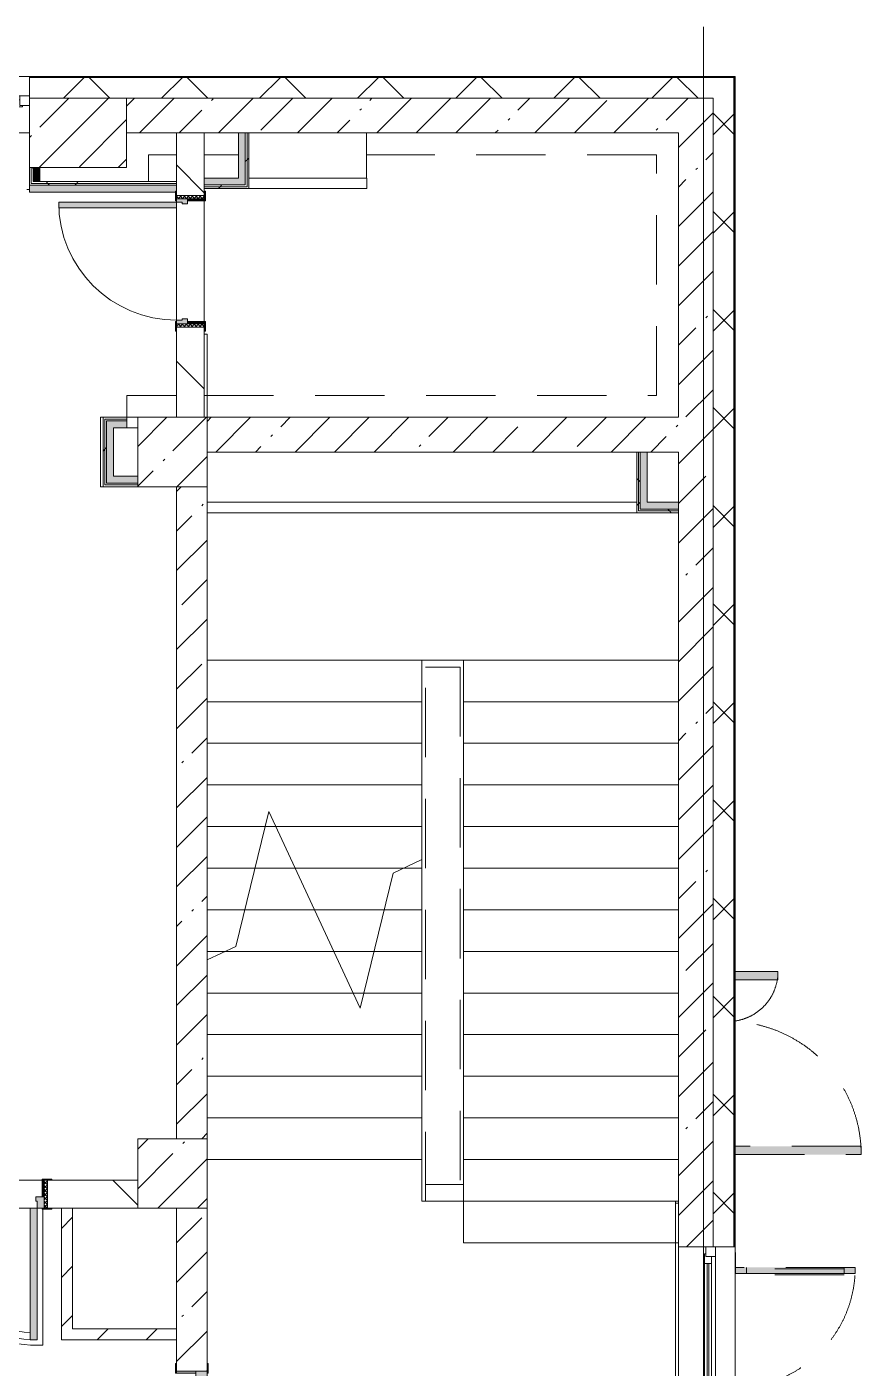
# Model space of a CAD drawing. Header units: millimetres. Extents: x -2911 to 185522, y -8553 to 29000.
# Drawn here: x 178643 to 184660, y 12246 to 21915 of the extents above; entities that cross this region are included whole.
import ezdxf

# ---------------------------------------------------------------- set-up
doc = ezdxf.new("R2010")
doc.units = ezdxf.units.MM
doc.linetypes.add('200_ШТРИХ__ш1_п0_6_', pattern=[800, 500, -300])
for name, color, linetype, lineweight in [('A-DETL-MBND-1', 7, '200_ШТРИХ__ш1_п0_6_', 9), ('A-GLAZ-2', 7, 'Continuous', 5), ('A-WALL', 7, 'Continuous', 9), ('A-WALL-4', 7, 'Continuous', 5), ('I-WALL-3', 7, 'Continuous', 5), ('S-COLS-2', 7, 'Continuous', 5), ('S-STRS-3', 7, 'Continuous', 5), ('S-STRS-MBND-1', 7, 'Continuous', 5), ('Оси', 7, 'Continuous', 9)]:
    doc.layers.add(name, color=color, linetype=linetype, lineweight=lineweight)
for name, color, linetype, lineweight, true_color in [('A-DOOR-2', 7, 'Continuous', 5, 0xaaaaaa), ('A-DOOR-3', 7, 'Continuous', 5, 0xe2e2e2), ('A-DOOR-FRAM-1', 7, 'Continuous', 5, 0xe2e2e2), ('A-DOOR-FRAM-2', 7, 'Continuous', 5, 0xaaaaaa), ('A-FLOR-2', 7, 'Continuous', 5, 0xaaaaaa), ('I-WALL-1', 7, 'Continuous', 5, 0xe7e7e7), ('I-WALL-2', 7, 'Continuous', 9, 0xe7e7e7)]:
    doc.layers.add(name, color=color, linetype=linetype, lineweight=lineweight, true_color=true_color)
pattern_1 = [(45, (58512.3, 0), (-285.1231, 285.1231), []), (45, (58797.44, 0), (-285.1231, 285.1231), [504.031, -100.806, 16.764, -84.042])]
pattern_2 = [(45, (58512.3, 0), (-353.5534, 353.5534), []), (135, (58512.3, 0), (-353.5534, -353.5534), [])]
pattern_3 = [(135, (58512.3, 0), (-353.5534, -353.5534), [])]
pattern_4 = [(45, (58512.32, 0), (-176.7767, 176.7767), [])]
pattern_5 = [(45, (58512.3, 0), (-530.33, 530.33), []), (135, (58512.3, 0), (-530.33, -530.33), [])]

# ---------------------------------------------------------------- blocks, each defined once
blk = doc.blocks.new('110_Дверь_СКБ_2Ст - Д-1_л_Лестничная клетка EIS60 2-32142534-2_7_1_птичка')
at = {"layer": 'A-DOOR-3'}
for points in [[(662.5, 110), (662.5, 1010), (612.5, 1010), (612.5, 110)], [(-587.5, 510), (-637.5, 510), (-637.5, 110), (-587.5, 110), (-587.5, 433.2)], [(712.5, 30), (697.5, 30), (697.5, -110), (712.5, -110), (712.5, -30.6)]]:
    blk.add_hatch(color=256, dxfattribs=at).paths.add_polyline_path(points)
h = blk.add_hatch(color=256, dxfattribs=at)
h.paths.add_polyline_path([(712.5, 110), (662.5, 110), (662.5, 60), (652.5, 60), (652.5, 30), (712.5, 30)])
h.paths.add_polyline_path([(-627.5, 30), (-627.5, 60), (-637.5, 60), (-637.5, 110), (-687.5, 110), (-687.5, 30)])
at = {"layer": 'A-DOOR-FRAM-1'}
for points in [[(-672.5, 110), (-672.5, 118), (-742.5, 118), (-742.5, 110)], [(767.5, 110), (767.5, 118), (697.5, 118), (697.5, 110)], [(-672.5, 30), (-687.5, 30), (-687.5, -110), (-672.5, -110), (-672.5, -30.6)], [(-672.5, -110), (-742.5, -110), (-742.5, -118), (-672.5, -118)], [(767.5, -118), (767.5, -110), (697.5, -110), (697.5, -118)]]:
    blk.add_hatch(color=256, dxfattribs=at).paths.add_polyline_path(points)
at = {"layer": 'A-DOOR-2'}
for p, q in [((662.5, 1010), (612.5, 1010)), ((612.5, 1010), (612.5, 110)), ((662.5, 110), (662.5, 1010)), ((-637.5, 510), (-637.5, 110)), ((-587.5, 510), (-637.5, 510)), ((-587.5, 110), (-587.5, 510)), ((-637.5, 110), (-587.5, 110)), ((612.5, 110), (662.5, 110))]:
    blk.add_line(p, q, dxfattribs=at)
for centre, radius, start, end in [((662.5, 110), 900, 90, 180), ((-637.5, 110), 400, 360, 90)]:
    blk.add_arc(centre, radius, start, end, dxfattribs=at)
at = {"layer": 'A-DOOR-FRAM-2'}
for p, q in [((-672.5, 118), (-742.5, 118)), ((-742.5, 118), (-742.5, 110)), ((-742.5, 110), (-672.5, 110)), ((-637.5, 110), (-687.5, 110)), ((-687.5, 110), (-687.5, 30)), ((-672.5, 110), (-672.5, 118)), ((-637.5, 60), (-637.5, 110)), ((662.5, 110), (662.5, 60)), ((712.5, 110), (662.5, 110)), ((767.5, 118), (697.5, 118)), ((697.5, 118), (697.5, 110)), ((697.5, 110), (767.5, 110)), ((712.5, 30), (712.5, 110)), ((767.5, 110), (767.5, 118)), ((-687.5, 30), (-627.5, 30)), ((-672.5, 30), (-687.5, 30)), ((-687.5, 30), (-687.5, -110)), ((-672.5, -110), (-672.5, 30)), ((-627.5, 60), (-637.5, 60)), ((-627.5, 30), (-627.5, 60)), ((662.5, 60), (652.5, 60)), ((652.5, 60), (652.5, 30)), ((652.5, 30), (712.5, 30)), ((712.5, 30), (697.5, 30)), ((697.5, 30), (697.5, -110)), ((712.5, -110), (712.5, 30)), ((-672.5, -110), (-742.5, -110)), ((-742.5, -110), (-742.5, -118)), ((-742.5, -118), (-672.5, -118)), ((-687.5, -110), (-672.5, -110)), ((-672.5, -118), (-672.5, -110)), ((697.5, -110), (712.5, -110)), ((767.5, -110), (697.5, -110)), ((697.5, -110), (697.5, -118)), ((697.5, -118), (767.5, -118)), ((767.5, -118), (767.5, -110))]:
    blk.add_line(p, q, dxfattribs=at)
blk = doc.blocks.new('120_Окно_СКБ_1Ст - 120_Окно_СКБ_1Ст 900х2500_h_ с форточкой-V132-2_7_1_птичка')
at = {"layer": 'A-GLAZ-2'}
for p, q in [((-450, -127), (-450, -57)), ((-450, -57), (-380, -57)), ((450, -57), (-450, -57)), ((-380, -57), (-380, -127)), ((380, -87), (-380, -87)), ((-380, -87), (-380, -127)), ((-330, -137), (-330, -87)), ((330, -137), (330, -87)), ((380, -127), (380, -57)), ((380, -57), (450, -57)), ((380, -127), (380, -87)), ((450, -57), (450, -127)), ((-380, -127), (-450, -127)), ((-450, -127), (-400, -127)), ((-380, -127), (-400, -127)), ((-400, -127), (-400, -137)), ((-400, -137), (400, -137)), ((400, -137), (-400, -137)), ((-330, -107), (330, -107)), ((330, -117), (-330, -117)), ((450, -127), (380, -127)), ((400, -127), (380, -127)), ((400, -127), (449.8, -127)), ((400, -137), (400, -127))]:
    blk.add_line(p, q, dxfattribs=at)
blk = doc.blocks.new('120_Окно_СКБ_1Ст - 120_Окно_СКБ_1Ст 1200х2500_h_ с форточкой2-24160662-2_7_1_птичка')
at = {"layer": 'A-GLAZ-2'}
for p, q in [((-600, -127), (-600, -57)), ((-600, -57), (-530, -57)), ((600, -57), (-600, -57)), ((-530, -57), (-530, -127)), ((530, -87), (-530, -87)), ((-530, -87), (-530, -127)), ((-480, -137), (-480, -87)), ((480, -137), (480, -87)), ((530, -127), (530, -57)), ((530, -57), (600, -57)), ((530, -127), (530, -87)), ((600, -57), (600, -127)), ((-530, -127), (-600, -127)), ((-600, -127), (-550, -127)), ((-530, -127), (-550, -127)), ((-550, -127), (-550, -137)), ((-550, -137), (550, -137)), ((550, -137), (-550, -137)), ((-480, -107), (480, -107)), ((480, -117), (-480, -117)), ((600, -127), (530, -127)), ((550, -127), (530, -127)), ((550, -127), (600, -127)), ((550, -137), (550, -127))]:
    blk.add_line(p, q, dxfattribs=at)
blk = doc.blocks.new('110_Дверь_СКБ_1Ст_Внутренняя1 - Д-8 950x2100h_охрана-V84-2_7_1_птичка')
at = {"layer": 'A-DOOR-2'}
h = blk.add_hatch(dxfattribs=at)
h.set_pattern_fill('FP_98', color=256, style=0, pattern_type=2)
h.set_pattern_definition([(135, (1826.41, 164.685), (-14.14214, -14.14214), []), (225, (1826.41, 164.685), (14.14214, -14.14214), [])])
h.paths.add_polyline_path([(487.5, 100), (462.5, 100), (462.5, -100), (487.5, -100), (487.5, -34.8)])
at = {"layer": 'A-DOOR-3'}
h = blk.add_hatch(color=256, dxfattribs=at)
h.paths.add_polyline_path([(-437.5, 100), (-437.5, 20), (-402.5, 20), (-402.5, 60), (-412.5, 60), (-416.2, 100)])
h.paths.add_polyline_path([(437.5, 100), (437.5, 60), (427.5, 60), (427.5, 20), (462.5, 20), (462.5, 100)])
at = {"layer": 'A-DOOR-FRAM-1'}
for points in [[(397.5, 950), (397.5, 100), (437.5, 100), (437.5, 950)], [(-492.5, 108), (-492.5, 100), (-422.5, 100), (-422.5, 108)], [(511.4, 108), (447.5, 108), (447.5, 100), (517.5, 100), (517.5, 108)], [(-422.5, 20), (-437.5, 20), (-437.5, -100), (-422.5, -100), (-422.5, -34.8)], [(462.5, 20), (447.5, 20), (447.5, -100), (462.5, -100), (462.5, -34.8)], [(-492.5, -100), (-492.5, -108), (-422.5, -108), (-422.5, -100)], [(447.5, -100), (447.5, -108), (517.5, -108), (517.5, -100)]]:
    blk.add_hatch(color=256, dxfattribs=at).paths.add_polyline_path(points)
at = {"layer": 'A-DOOR-FRAM-2'}
h = blk.add_hatch(dxfattribs=at)
h.set_pattern_fill('FP_99', color=256, style=0, pattern_type=2)
h.set_pattern_definition([(45, (-296.384, 164.685), (-14.1421, 14.1421), []), (135, (-296.384, 164.685), (-14.1421, -14.1421), [])])
h.paths.add_polyline_path([(-437.5, 100), (-462.5, 100), (-462.5, -100), (-437.5, -100), (-437.5, -34.8)])
at = {"layer": 'A-DOOR-2'}
for p, q in [((437.5, 950), (397.5, 950)), ((397.5, 950), (397.5, 100)), ((437.5, 100), (437.5, 950)), ((397.5, 100), (437.5, 100))]:
    blk.add_line(p, q, dxfattribs=at)
blk.add_arc((437.5, 100), 850, 90, 180, dxfattribs=at)
at = {"layer": 'A-DOOR-FRAM-2'}
for p, q in [((-422.5, 108), (-492.5, 108)), ((-492.5, 108), (-492.5, 100)), ((-492.5, 100), (-422.5, 100)), ((-437.5, 100), (-462.5, 100)), ((-462.5, 100), (-462.5, -100)), ((-412.5, 100), (-437.5, 100)), ((-437.5, 100), (-437.5, 20)), ((-437.5, -100), (-437.5, 100)), ((-422.5, 100), (-437.5, 100)), ((-437.5, 100), (-437.5, 99)), ((-437.5, 99), (-422.5, 99)), ((-422.5, 100), (-422.5, 108)), ((-422.5, 99), (-422.5, 100)), ((-412.5, 60), (-412.5, 100)), ((437.5, 100), (437.5, 60)), ((462.5, 100), (437.5, 100)), ((517.5, 108), (447.5, 108)), ((447.5, 108), (447.5, 100)), ((462.5, 100), (447.5, 100)), ((447.5, 100), (447.5, 99)), ((447.5, 100), (517.5, 100)), ((447.5, 99), (462.5, 99)), ((462.5, 20), (462.5, 100)), ((487.5, 100), (462.5, 100)), ((462.5, 100), (462.5, -100)), ((462.5, 99), (462.5, 100)), ((487.5, -100), (487.5, 100)), ((517.5, 100), (517.5, 108)), ((-437.5, 20), (-402.5, 20)), ((-422.5, 20), (-437.5, 20)), ((-437.5, 20), (-437.5, -100)), ((-422.5, -100), (-422.5, 20)), ((-402.5, 60), (-412.5, 60)), ((-402.5, 20), (-402.5, 60)), ((437.5, 60), (427.5, 60)), ((427.5, 60), (427.5, 20)), ((427.5, 20), (462.5, 20)), ((462.5, 20), (447.5, 20)), ((447.5, 20), (447.5, -100)), ((462.5, -100), (462.5, 20)), ((-422.5, -100), (-492.5, -100)), ((-492.5, -100), (-492.5, -108)), ((-492.5, -108), (-422.5, -108)), ((-462.5, -100), (-437.5, -100)), ((-437.5, -100), (-422.5, -100)), ((-422.5, -108), (-422.5, -100)), ((447.5, -100), (462.5, -100)), ((517.5, -100), (447.5, -100)), ((447.5, -100), (447.5, -108)), ((447.5, -108), (517.5, -108)), ((462.5, -100), (487.5, -100)), ((517.5, -108), (517.5, -100))]:
    blk.add_line(p, q, dxfattribs=at)
blk = doc.blocks.new('BSC_Колонна _Прямоугольная - 700х500-23282984-2_7_1_птичка')
at = {"layer": 'S-COLS-2'}
h = blk.add_hatch(dxfattribs=at)
h.set_pattern_fill('FP_162', color=256, style=0, pattern_type=2)
h.set_pattern_definition([(45, (-120500, -21150), (-285.1231, 285.1231), []), (45, (-120214.88, -21150), (-285.1231, 285.1231), [504.031, -100.806, 16.764, -84.042])])
h.paths.add_polyline_path([(-138.1, -250), (350, -250), (350, 250), (-350, 250), (-350, -250)])
for p, q in [((350, 250), (-350, 250)), ((-350, 250), (-350, -250)), ((350, -250), (350, 250)), ((-350, -250), (350, -250))]:
    blk.add_line(p, q, dxfattribs=at)
blk = doc.blocks.new('110_Дверь_СКБ_2Ст_Наружная - ДН-3_1_л__ Двухстворчатая 1200 х2900 из подвала EI30-23667726-2_7_1_птичка')
at = {"layer": 'A-DETL-MBND-1'}
for points in [[(679.5, 989), (619.5, 989), (619.5, 79), (679.5, 79)], [(-580.5, 79), (-580.5, 389), (-640.5, 389), (-640.5, 79)]]:
    blk.add_hatch(color=256, dxfattribs=at).paths.add_polyline_path(points)
for p, q in [((679.5, 989), (619.5, 989)), ((619.5, 989), (619.5, 79)), ((679.5, 79), (679.5, 989)), ((-640.5, 389), (-640.5, 79)), ((-580.5, 389), (-640.5, 389)), ((-580.5, 79), (-580.5, 389))]:
    blk.add_line(p, q, dxfattribs=at)
for centre, radius, start, end in [((679.5, 29), 960, 90, 176.98148), ((-640.5, 29), 360, 8.16602, 90)]:
    blk.add_arc(centre, radius, start, end, dxfattribs=at)
blk = doc.blocks.new('Дверь_Витражная_СКБ_2Ст - ВН-6-31912847-2_7_1_птичка')
at = {"layer": 'A-DETL-MBND-1'}
for points in [[(-643, -370), (-598, -370), (-598, -20), (-643, -20)], [(562, -884), (607, -884), (607, -20), (562, -20)]]:
    blk.add_hatch(color=256, dxfattribs=at).paths.add_polyline_path(points)
for p, q in [((-607, -20), (-715, -20)), ((-715, -20), (-607, -20)), ((-598, -20), (-643, -20)), ((-643, -370), (-643, -20)), ((-598, -20), (-643, -20)), ((-643, -20), (-643, -370)), ((-607, -370), (-607, -20)), ((-598, -370), (-598, -20)), ((-598, -370), (-598, -20)), ((562, -20), (607, -20)), ((562, -884), (562, -20)), ((562, -20), (562, -884)), ((607, -20), (562, -20)), ((607, -884), (607, -20)), ((607, -884), (607, -20)), ((607, -20), (715, -20)), ((607, -20), (715, -20)), ((607, -884), (607, -20)), ((-643, -100), (-598, -100)), ((-633, -290), (-633, -100)), ((-589, -290), (-589, -100)), ((553, -804), (553, -100)), ((607, -100), (562, -100)), ((597, -804), (597, -100)), ((-643, -290), (-598, -290)), ((-643, -370), (-598, -370)), ((-643, -370), (-598, -370)), ((607, -804), (562, -804)), ((607, -884), (562, -884)), ((562, -884), (607, -884))]:
    blk.add_line(p, q, dxfattribs=at)
for centre, radius, start, end in [((-607, -20), 350, 270, 0), ((607, -20), 864, 180, 270)]:
    blk.add_arc(centre, radius, start, end, dxfattribs=at)
blk = doc.blocks.new('BSC_Колонна _Прямоугольная - 500х500-22291386-2_7_1_птичка')
at = {"layer": 'S-COLS-2'}
h = blk.add_hatch(dxfattribs=at)
h.set_pattern_fill('FP_183', color=256, style=0, pattern_type=2)
h.set_pattern_definition([(45, (-121180, -13650), (-285.1231, 285.1231), []), (45, (-120894.88, -13650), (-285.1231, 285.1231), [504.031, -100.806, 16.764, -84.042])])
h.paths.add_polyline_path([(-250, -250), (250, -250), (250, 250), (-250, 250), (-250, -115.2)])
for p, q in [((250, 250), (-250, 250)), ((-250, 250), (-250, -250)), ((250, -250), (250, 250)), ((-250, -250), (250, -250))]:
    blk.add_line(p, q, dxfattribs=at)
blk = doc.blocks.new('BSC_Колонна _Прямоугольная - 500х500-V189-2_7_1_птичка')
at = {"layer": 'S-COLS-2'}
h = blk.add_hatch(dxfattribs=at)
h.set_pattern_fill('FP_192', color=256, style=0, pattern_type=2)
h.set_pattern_definition([(45, (-121180, -18850), (-285.1231, 285.1231), []), (45, (-120894.88, -18850), (-285.1231, 285.1231), [504.031, -100.806, 16.764, -84.042])])
h.paths.add_polyline_path([(-250, -250), (250, -250), (250, 250), (-250, 250), (-250, -109.1)])
for p, q in [((250, 250), (-250, 250)), ((-250, 250), (-250, -250)), ((250, -250), (250, 250)), ((-250, -250), (250, -250))]:
    blk.add_line(p, q, dxfattribs=at)
blk = doc.blocks.new('110_Дверь_СКБ_2Ст - Д-6_п__ ДОО_Дв_1450x2100h_Дверь из раздевальной в коридор-32371698-2_7_1_птичка')
at = {"layer": 'A-DOOR-2'}
h = blk.add_hatch(dxfattribs=at)
h.set_pattern_fill('FP_198', color=256, style=0, pattern_type=2)
h.set_pattern_definition([(225, (1576.41, -164.685), (-14.14214, 14.14214), []), (135, (1576.41, -164.685), (14.14214, 14.14214), [])])
h.paths.add_polyline_path([(737.5, -100), (737.5, 100), (712.5, 100), (712.5, -100)])
at = {"layer": 'A-DOOR-3'}
h = blk.add_hatch(color=256, dxfattribs=at)
h.paths.add_polyline_path([(-637.5, -100), (-637.5, -50), (-627.5, -50), (-627.5, -20), (-687.5, -20), (-687.5, -100)])
h.paths.add_polyline_path([(662.5, -100), (712.5, -100), (712.5, -20), (652.5, -20), (652.5, -50), (662.5, -50)])
for points in [[(-587.5, -450), (-587.5, -100), (-637.5, -100), (-637.5, -450)], [(612.5, -1050), (662.5, -1050), (662.5, -100), (612.5, -100)]]:
    blk.add_hatch(color=256, dxfattribs=at).paths.add_polyline_path(points)
at = {"layer": 'A-DOOR-FRAM-1'}
for points in [[(-672.5, 100), (-672.5, 108), (-742.5, 108), (-742.5, 100)], [(-672.5, -20), (-672.5, 100), (-687.5, 100), (-687.5, -20)], [(767.5, 100), (767.5, 108), (697.5, 108), (697.5, 100)], [(712.5, -20), (712.5, 100), (697.5, 100), (697.5, -20)], [(-672.5, -108), (-672.5, -100), (-742.5, -100), (-742.5, -108)], [(767.5, -108), (767.5, -100), (697.5, -100), (697.5, -108)]]:
    blk.add_hatch(color=256, dxfattribs=at).paths.add_polyline_path(points)
at = {"layer": 'A-DOOR-FRAM-2'}
h = blk.add_hatch(dxfattribs=at)
h.set_pattern_fill('FP_199', color=256, style=0, pattern_type=2)
h.set_pattern_definition([(315, (-546.384, -164.685), (-14.1421, -14.1421), []), (225, (-546.384, -164.685), (-14.1421, 14.1421), [])])
h.paths.add_polyline_path([(-687.5, -100), (-687.5, 100), (-712.5, 100), (-712.5, -100)])
at = {"layer": 'A-DOOR-2'}
for p, q in [((-637.5, -100), (-587.5, -100)), ((-637.5, -450), (-637.5, -100)), ((-587.5, -100), (-587.5, -450)), ((612.5, -100), (662.5, -100)), ((612.5, -1050), (612.5, -100)), ((662.5, -100), (662.5, -1050)), ((-587.5, -450), (-637.5, -450)), ((662.5, -1050), (612.5, -1050))]:
    blk.add_line(p, q, dxfattribs=at)
for centre, radius, start, end in [((-637.5, -100), 350, 270, 0), ((662.5, -100), 950, 180, 270)]:
    blk.add_arc(centre, radius, start, end, dxfattribs=at)
at = {"layer": 'A-DOOR-FRAM-2'}
for p, q in [((-742.5, 108), (-672.5, 108)), ((-742.5, 100), (-742.5, 108)), ((-672.5, 100), (-742.5, 100)), ((-712.5, 100), (-687.5, 100)), ((-712.5, -100), (-712.5, 100)), ((-687.5, 100), (-687.5, -100)), ((-687.5, 100), (-672.5, 100)), ((-687.5, -20), (-687.5, 100)), ((-672.5, 108), (-672.5, 100)), ((-672.5, 100), (-672.5, -20)), ((697.5, 100), (697.5, 108)), ((697.5, 108), (767.5, 108)), ((697.5, -20), (697.5, 100)), ((697.5, 100), (712.5, 100)), ((767.5, 100), (697.5, 100)), ((712.5, -100), (712.5, 100)), ((712.5, 100), (737.5, 100)), ((712.5, 100), (712.5, -20)), ((737.5, 100), (737.5, -100)), ((767.5, 108), (767.5, 100)), ((-687.5, -20), (-627.5, -20)), ((-687.5, -100), (-687.5, -20)), ((-672.5, -20), (-687.5, -20)), ((-637.5, -50), (-637.5, -100)), ((-627.5, -50), (-637.5, -50)), ((-627.5, -20), (-627.5, -50)), ((652.5, -20), (712.5, -20)), ((652.5, -50), (652.5, -20)), ((662.5, -50), (652.5, -50)), ((662.5, -100), (662.5, -50)), ((712.5, -20), (697.5, -20)), ((712.5, -20), (712.5, -100)), ((-742.5, -100), (-672.5, -100)), ((-742.5, -108), (-742.5, -100)), ((-672.5, -108), (-742.5, -108)), ((-687.5, -100), (-712.5, -100)), ((-637.5, -100), (-687.5, -100)), ((-672.5, -100), (-672.5, -108)), ((712.5, -100), (662.5, -100)), ((697.5, -108), (697.5, -100)), ((697.5, -100), (767.5, -100)), ((767.5, -108), (697.5, -108)), ((737.5, -100), (712.5, -100)), ((767.5, -100), (767.5, -108))]:
    blk.add_line(p, q, dxfattribs=at)
blk = doc.blocks.new('Зашивка приборов отопления30 - Зашивка приборов отопления-33323465-2_7_1_птичка')
at = {"layer": 'A-WALL-4'}
for p, q in [((121290.8, 18669.6), (124390.8, 18669.6)), ((124390.8, 18669.6), (121290.8, 18669.6)), ((121290.8, 18594.6), (124390.8, 18594.6))]:
    blk.add_line(p, q, dxfattribs=at)
blk = doc.blocks.new('Зашивка приборов отопления44 - Зашивка приборов отопления-33398827-2_7_1_птичка')
at = {"layer": 'A-WALL-4'}
for p, q in [((122140.8, 18669.6), (122140.8, 18994.6)), ((121290.8, 18669.6), (122140.8, 18669.6)), ((122141.3, 18669.6), (121290.8, 18669.6)), ((122141.3, 18594.6), (122141.3, 18669.6)), ((121290.8, 18594.6), (122141.3, 18594.6))]:
    blk.add_line(p, q, dxfattribs=at)

msp = doc.modelspace()

# ---------------------------------------------------------------- hatches: boundary and pattern name
at = {"layer": 'A-WALL-4'}
h = msp.add_hatch(dxfattribs=at)
h.set_pattern_fill('FP_85', color=256, style=0, pattern_type=2)
h.set_pattern_definition(pattern_2)
h.paths.add_polyline_path([(183742.3157, 21400), (183742.3157, 21550), (178662.5327, 21550), (178662.5327, 21400), (183592.3157, 21400)])
h.paths.add_polyline_path([(177762.5327, 21400), (177762.5327, 21550), (176412.7644, 21550), (176412.7644, 21400), (177019.1805, 21400)])
h.paths.add_polyline_path([(164961.4201, 21400), (165362.7644, 21400), (165362.7644, 21550), (164062.5327, 21550), (164062.5327, 21400), (164562.3157, 21400)])
h.paths.add_polyline_path([(167562.7644, 21400), (167562.7644, 21550), (166262.7644, 21550), (166262.7644, 21400), (166816.4602, 21400)])
h.paths.add_polyline_path([(168462.7644, 21400), (169762.3157, 21400), (169762.3157, 21550), (168462.7644, 21550)])
h.paths.add_polyline_path([(174612.7644, 21400), (175512.7644, 21400), (175512.7644, 21550), (174112.7644, 21550), (174112.7644, 21400), (174236.6204, 21400)])
h.paths.add_polyline_path([(170662.3157, 21400), (171812.7644, 21400), (171812.7644, 21550), (170662.3157, 21550)])
h.paths.add_polyline_path([(158468.7799, 21400), (159662.3157, 21400), (159662.3157, 21550), (155122.3157, 21550), (155122.3157, 21400), (157541.2599, 21400)])
h.paths.add_polyline_path([(160562.3157, 21400), (161762.5327, 21400), (161762.5327, 21550), (160562.3157, 21550)])
h.paths.add_polyline_path([(151822.3157, 21400), (151822.3157, 21550), (151572.3157, 21550), (151572.3157, 21400)])
h = msp.add_hatch(dxfattribs=at)
h.set_pattern_fill('FP_85', color=256, style=0, pattern_type=2)
h.set_pattern_definition(pattern_2)
h.paths.add_polyline_path([(183592.3157, -250), (183742.3157, -250), (183742.3157, 7700.0442), (183592.3157, 7700.0442), (183592.3157, -100)])
h.paths.add_polyline_path([(183742.3157, 10000.0442), (183742.3157, 11920.0001), (183592.3157, 11920.0001), (183592.3157, 10000.0442)])
h.paths.add_polyline_path([(183742.3157, 13120.0001), (183742.3157, 21400), (183592.3157, 21400), (183592.3157, 13120.0001)])
at = {"layer": 'I-WALL-1'}
for points in [[(180218.3157, 20775), (180218.3157, 21150), (180168.3157, 21150), (180168.3157, 20775)], [(180168.3157, 20775), (180168.3157, 20825), (179922.3157, 20825), (179922.3157, 20775)], [(179714.3157, 20724), (179714.3157, 20730), (179722.3157, 20730), (179722.3157, 20774), (178662.3157, 20774), (178662.3157, 20724), (178874.2206, 20724)], [(179267.9278, 18625), (179267.9278, 19025), (179217.9278, 19025), (179217.9278, 18625)], [(183117.3157, 18487.5), (183117.3157, 18850), (183067.3157, 18850), (183067.3157, 18487.5)], [(179442.3157, 18625), (179442.3157, 18675), (179267.9278, 18675), (179267.9278, 18625)], [(183342.3157, 18437.5), (183342.3157, 18487.5), (183067.3157, 18487.5), (183067.3157, 18437.5)]]:
    msp.add_hatch(color=256, dxfattribs=at).paths.add_polyline_path(points)
at = {"layer": 'I-WALL-2'}
for points in [[(178737.3157, 20799), (178737.3157, 20900), (178687.3157, 20900), (178687.3157, 20799)], [(179364.3157, 19025), (179364.3157, 19075), (179217.9278, 19075), (179217.9278, 19025), (179337.9806, 19025)]]:
    msp.add_hatch(color=256, dxfattribs=at).paths.add_polyline_path(points)
at = {"layer": 'I-WALL-3'}
h = msp.add_hatch(dxfattribs=at)
h.set_pattern_fill('FP_93', color=256, style=0, pattern_type=2)
h.set_pattern_definition(pattern_1)
h.paths.add_polyline_path([(170662.3157, 21150), (171812.7644, 21150), (171812.7644, 21400), (170662.3157, 21400)])
h.paths.add_polyline_path([(174612.7644, 21150), (175512.7644, 21150), (175512.7644, 21400), (174612.7644, 21400), (174612.7644, 21239.2857)])
h.paths.add_polyline_path([(179722.3157, 21150), (179722.3157, 21400), (179362.3157, 21400), (179362.3157, 21150)])
h.paths.add_polyline_path([(177027.8137, 21150), (177762.5327, 21150), (177762.5327, 21400), (176412.7644, 21400), (176412.7644, 21150), (177019.1805, 21150)])
h.paths.add_polyline_path([(159649.8157, 21150), (159662.3157, 21150), (159662.3157, 21400), (159312.3157, 21400), (159312.3157, 21150), (159637.3157, 21150)])
h.paths.add_polyline_path([(161251.34, 21150), (161762.5327, 21150), (161762.5327, 21400), (160562.3157, 21400), (160562.3157, 21150)])
h.paths.add_polyline_path([(164562.3157, 21150), (165362.7644, 21150), (165362.7644, 21400), (164562.3157, 21400)])
h.paths.add_polyline_path([(166816.4602, 21150), (167562.7644, 21150), (167562.7644, 21400), (166262.7644, 21400), (166262.7644, 21150), (166737.3157, 21150)])
h.paths.add_polyline_path([(169762.3157, 21150), (169762.3157, 21400), (169562.3157, 21400), (169562.3157, 21150), (169599.0203, 21150)])
h.paths.add_polyline_path([(168862.3157, 21150), (168862.3157, 21400), (168462.7644, 21400), (168462.7644, 21150), (168671.5002, 21150)])
h = msp.add_hatch(dxfattribs=at)
h.set_pattern_fill('FP_93', color=256, style=0, pattern_type=2)
h.set_pattern_definition(pattern_1)
h.paths.add_polyline_path([(183342.3157, 21150), (183342.3157, 21400), (179722.3157, 21400), (179722.3157, 21150), (181656.7806, 21150)])
h = msp.add_hatch(dxfattribs=at)
h.set_pattern_fill('FP_93', color=256, style=0, pattern_type=2)
h.set_pattern_definition(pattern_1)
h.paths.add_polyline_path([(183511.8207, 10600), (183592.3157, 10600), (183592.3157, 11920.0001), (183342.3157, 11920.0001), (183342.3157, 10600)])
h.paths.add_polyline_path([(183592.3157, 13120.0001), (183592.3157, 21400), (183342.3157, 21400), (183342.3157, 13120.0001), (183511.8207, 13120.0001)])
h = msp.add_hatch(dxfattribs=at)
h.set_pattern_fill('FP_96', color=256, style=0, pattern_type=2)
h.set_pattern_definition(pattern_3)
h.paths.add_polyline_path([(179722.3157, 19100), (179922.3157, 19100), (179922.3157, 19750), (179722.3157, 19750), (179722.3157, 19319.318)])
h.paths.add_polyline_path([(179922.3157, 20700), (179922.3157, 21150), (179722.3157, 21150), (179722.3157, 20700), (179801.7406, 20700)])
h = msp.add_hatch(dxfattribs=at)
h.set_pattern_fill('FP_197', color=256, style=0, pattern_type=2)
h.set_pattern_definition(pattern_5)
h.paths.add_polyline_path([(180230.8157, 20762.5), (180230.8157, 21150), (180218.3157, 21150), (180218.3157, 20762.5)])
h = msp.add_hatch(dxfattribs=at)
h.set_pattern_fill('FP_197', color=256, style=0, pattern_type=2)
h.set_pattern_definition(pattern_5)
h.paths.add_polyline_path([(180243.3157, 20750), (180243.3157, 21150), (180230.8157, 21150), (180230.8157, 20750)])
h = msp.add_hatch(dxfattribs=at)
h.set_pattern_fill('FP_197', color=256, style=0, pattern_type=2)
h.set_pattern_definition(pattern_5)
h.paths.add_polyline_path([(178687.3157, 20799), (178687.3157, 20900), (178674.8157, 20900), (178674.8157, 20799)])
h = msp.add_hatch(dxfattribs=at)
h.set_pattern_fill('FP_197', color=256, style=0, pattern_type=2)
h.set_pattern_definition(pattern_5)
h.paths.add_polyline_path([(179722.3157, 20786.5), (179722.3157, 20799), (178674.8157, 20799), (178674.8157, 20786.5), (178874.2206, 20786.5)])
h = msp.add_hatch(dxfattribs=at)
h.set_pattern_fill('FP_197', color=256, style=0, pattern_type=2)
h.set_pattern_definition(pattern_5)
h.paths.add_polyline_path([(179722.3157, 20774), (179722.3157, 20786.5), (178662.3157, 20786.5), (178662.3157, 20774), (178874.2206, 20774)])
h = msp.add_hatch(dxfattribs=at)
h.set_pattern_fill('FP_197', color=256, style=0, pattern_type=2)
h.set_pattern_definition(pattern_5)
h.paths.add_polyline_path([(180218.3157, 20762.5), (180218.3157, 20775), (179922.3157, 20775), (179922.3157, 20762.5), (180168.3157, 20762.5)])
h = msp.add_hatch(dxfattribs=at)
h.set_pattern_fill('FP_197', color=256, style=0, pattern_type=2)
h.set_pattern_definition(pattern_5)
h.paths.add_polyline_path([(180168.3157, 20750), (180230.8157, 20750), (180230.8157, 20762.5), (179922.3157, 20762.5), (179922.3157, 20750)])
h = msp.add_hatch(dxfattribs=at)
h.set_pattern_fill('FP_197', color=256, style=0, pattern_type=2)
h.set_pattern_definition(pattern_5)
h.paths.add_polyline_path([(179205.4278, 18600), (179205.4278, 19087.5), (179192.9278, 19087.5), (179192.9278, 18600)])
h = msp.add_hatch(dxfattribs=at)
h.set_pattern_fill('FP_197', color=256, style=0, pattern_type=2)
h.set_pattern_definition(pattern_5)
h.paths.add_polyline_path([(179217.9278, 18612.5), (179217.9278, 19075), (179205.4278, 19075), (179205.4278, 18612.5)])
h = msp.add_hatch(dxfattribs=at)
h.set_pattern_fill('FP_93', color=256, style=0, pattern_type=2)
h.set_pattern_definition(pattern_1)
h.paths.add_polyline_path([(183342.3157, 18850), (183342.3157, 19100), (179942.3157, 19100), (179942.3157, 18850), (183117.3157, 18850)])
h = msp.add_hatch(dxfattribs=at)
h.set_pattern_fill('FP_197', color=256, style=0, pattern_type=2)
h.set_pattern_definition(pattern_5)
h.paths.add_polyline_path([(183054.8157, 18425), (183054.8157, 18850), (183042.3157, 18850), (183042.3157, 18425)])
h = msp.add_hatch(dxfattribs=at)
h.set_pattern_fill('FP_197', color=256, style=0, pattern_type=2)
h.set_pattern_definition(pattern_5)
h.paths.add_polyline_path([(183054.8157, 18437.5), (183067.3157, 18437.5), (183067.3157, 18850), (183054.8157, 18850), (183054.8157, 18487.5)])
h = msp.add_hatch(dxfattribs=at)
h.set_pattern_fill('FP_93', color=256, style=0, pattern_type=2)
h.set_pattern_definition(pattern_1)
h.paths.add_polyline_path([(179801.7406, 10600), (179942.3157, 10600), (179942.3157, 10825), (179722.3157, 10825), (179722.3157, 10600)])
h.paths.add_polyline_path([(179801.7406, 12225), (179942.3157, 12225), (179942.3157, 13400), (179722.3157, 13400), (179722.3157, 12225)])
h.paths.add_polyline_path([(179735.5157, 13900), (179942.3157, 13900), (179942.3157, 18600), (179722.3157, 18600), (179722.3157, 13900)])
h = msp.add_hatch(dxfattribs=at)
h.set_pattern_fill('FP_197', color=256, style=0, pattern_type=2)
h.set_pattern_definition(pattern_5)
h.paths.add_polyline_path([(183342.3157, 18412.5), (183342.3157, 18425), (183042.3157, 18425), (183042.3157, 18412.5)])
h = msp.add_hatch(dxfattribs=at)
h.set_pattern_fill('FP_197', color=256, style=0, pattern_type=2)
h.set_pattern_definition(pattern_5)
h.paths.add_polyline_path([(183342.3157, 18425), (183342.3157, 18437.5), (183054.8157, 18437.5), (183054.8157, 18425)])
h = msp.add_hatch(dxfattribs=at)
h.set_pattern_fill('FP_96', color=256, style=0, pattern_type=2)
h.set_pattern_definition(pattern_3)
h.paths.add_polyline_path([(174612.7644, 13400), (177342.3157, 13400), (177342.3157, 13600), (174612.7644, 13600), (174612.7644, 13534.8236)])
h.paths.add_polyline_path([(178792.3157, 13400), (179442.3157, 13400), (179442.3157, 13600), (178792.3157, 13600), (178792.3157, 13534.8236)])
h = msp.add_hatch(dxfattribs=at)
h.set_pattern_fill('FP_97', color=256, style=0, pattern_type=2)
h.set_pattern_definition(pattern_4)
h.paths.add_polyline_path([(178972.3157, 12450), (178972.3157, 13400), (178892.3157, 13400), (178892.3157, 12450)])
h = msp.add_hatch(dxfattribs=at)
h.set_pattern_fill('FP_97', color=256, style=0, pattern_type=2)
h.set_pattern_definition(pattern_4)
h.paths.add_polyline_path([(179722.3157, 12450), (179722.3157, 12530), (178972.3157, 12530), (178972.3157, 12450)])

# ---------------------------------------------------------------- linework, layer by layer
at = {"layer": 'A-DETL-MBND-1'}
for p, q in [((179722.3157, 20992), (179520.3157, 20992)), ((179520.3157, 20992), (179520.3157, 20799)), ((180168.3157, 20992), (179922.3157, 20992)), ((183184.3157, 20992), (181093.3157, 20992)), ((183184.3157, 19258), (183184.3157, 20992)), ((178642.5327, 20742), (178662.3157, 20742)), ((179364.3157, 19100), (179364.3157, 19258)), ((179364.3157, 19258), (179722.3157, 19258)), ((179922.3157, 19258), (183184.3157, 19258)), ((179364.3157, 19025), (179442.3157, 19025)), ((181517.3157, 13450), (181517.3157, 17300)), ((181767.3157, 17300), (181517.3157, 17300)), ((181767.3157, 17300), (181767.3157, 13570)), ((181517.3157, 13570), (181792.3157, 13570))]:
    msp.add_line(p, q, dxfattribs=at)
at = {"layer": 'A-FLOR-2'}
for p, q in [((179722.3157, 19800), (179722.3157, 20610)), ((179722.3157, 20610), (179722.3157, 19800)), ((179922.3157, 19700), (179942.3157, 19700)), ((179942.3157, 19700), (179942.3157, 19100)), ((179172.9278, 18600), (179172.9278, 19100)), ((179172.9278, 19100), (179192.9278, 19100)), ((179364.3157, 19100), (179442.3157, 19100)), ((179192.9278, 18600), (179172.9278, 18600)), ((181492.3157, 13450), (181492.3157, 13750)), ((183321.3157, 13450), (181492.3157, 13450)), ((183321.3157, 10600), (183321.3157, 13450)), ((178667.3157, 13400), (177473.2264, 13400)), ((178757.3157, 12411.9049), (178757.3157, 13392)), ((183342.3157, 13435), (183321.3157, 13435))]:
    msp.add_line(p, q, dxfattribs=at)
for radius, start, end in [(910, 180.69260321, 267.0099453), (1000, 193.54970641, 272.43764057)]:
    msp.add_arc((178714.7837, 13411), radius, start, end, dxfattribs=at)
at = {"layer": 'A-WALL'}
for p, q in [((183745.3157, 21553), (178662.5327, 21553)), ((183742.3157, 21550), (178662.5327, 21550)), ((183742.3157, 13120.0001), (183742.3157, 21550)), ((183745.3157, 13120.0001), (183745.3157, 21553)), ((179722.3157, 21400), (179362.3157, 21400)), ((183592.3157, 21400), (183592.3157, 13120.0001)), ((179922.3157, 21150), (179722.3157, 21150)), ((180243.3157, 21150), (180168.3157, 21150)), ((180218.3157, 20775), (180218.3157, 21150)), ((180230.8157, 20762.5), (180230.8157, 21150)), ((178674.8157, 20786.5), (178674.8157, 20900)), ((178687.3157, 20799), (178687.3157, 20900)), ((178687.3157, 20799), (178737.3157, 20799)), ((179722.3157, 20774), (178662.3157, 20774)), ((179722.3157, 20786.5), (178674.8157, 20786.5)), ((179922.3157, 20775), (180218.3157, 20775)), ((179922.3157, 20762.5), (180230.8157, 20762.5)), ((179205.4278, 19087.5), (179205.4278, 18612.5)), ((179205.4278, 19087.5), (179364.3157, 19087.5)), ((179217.9278, 19075), (179217.9278, 18625)), ((179217.9278, 19075), (179364.3157, 19075)), ((183117.3157, 18850), (183042.3157, 18850)), ((183054.8157, 18850), (183054.8157, 18425)), ((183067.3157, 18850), (183067.3157, 18437.5)), ((179205.4278, 18612.5), (179442.3157, 18612.5)), ((179217.9278, 18625), (179442.3157, 18625)), ((183342.3157, 18412.5), (183342.3157, 18487.5)), ((183054.8157, 18425), (183342.3157, 18425)), ((183067.3157, 18437.5), (183342.3157, 18437.5)), ((178972.3157, 13400), (178892.3157, 13400)), ((179722.3157, 12450), (179722.3157, 12530))]:
    msp.add_line(p, q, dxfattribs=at)
at = {"layer": 'A-WALL-4'}
for p, q in [((183750.3157, 21558), (168462.7644, 21558)), ((178662.5327, 21558), (178662.5327, 21400)), ((183750.3157, -258), (183750.3157, 21558)), ((179722.3157, 21400), (183592.3157, 21400)), ((183592.3157, 13120.0001), (183750.3157, 13120.0001))]:
    msp.add_line(p, q, dxfattribs=at)
at = {"layer": 'I-WALL-3'}
for p, q in [((178662.3157, 21150), (177027.8137, 21150)), ((179362.3157, 21150), (179722.3157, 21150)), ((179722.3157, 21150), (179722.3157, 20730)), ((179922.3157, 21150), (180168.3157, 21150)), ((179922.3157, 20730), (179922.3157, 21150)), ((180168.3157, 21150), (180168.3157, 20825)), ((180243.3157, 21150), (183342.3157, 21150)), ((180243.3157, 20750), (180243.3157, 21150)), ((183342.3157, 21150), (183342.3157, 19100)), ((178662.3157, 20900), (178662.3157, 20724)), ((178737.3157, 20799), (178737.3157, 20900)), ((179722.3157, 20799), (178737.3157, 20799)), ((179722.3157, 20730), (179722.3157, 20799)), ((180168.3157, 20825), (179922.3157, 20825)), ((178662.3157, 20724), (179714.3157, 20724)), ((179922.3157, 20750), (180243.3157, 20750)), ((179722.3157, 19800), (179722.3157, 20610)), ((179922.3157, 20660), (179922.3157, 19790)), ((179722.3157, 19720), (179722.3157, 19100)), ((179922.3157, 19100), (179922.3157, 19720)), ((179192.9278, 19100), (179192.9278, 18600)), ((179364.3157, 19100), (179192.9278, 19100)), ((179364.3157, 19025), (179364.3157, 19100)), ((183342.3157, 19100), (179942.3157, 19100)), ((179267.9278, 18675), (179267.9278, 19025)), ((179267.9278, 19025), (179364.3157, 19025)), ((179942.3157, 18850), (183042.3157, 18850)), ((183042.3157, 18850), (183042.3157, 18412.5)), ((183117.3157, 18850), (183342.3157, 18850)), ((183117.3157, 18487.5), (183117.3157, 18850)), ((183342.3157, 18850), (183342.3157, 18487.5)), ((179442.3157, 18675), (179267.9278, 18675)), ((179192.9278, 18600), (179442.3157, 18600)), ((179722.3157, 18600), (179722.3157, 13900)), ((179942.3157, 13900), (179942.3157, 18600)), ((183342.3157, 18487.5), (183117.3157, 18487.5)), ((183042.3157, 18412.5), (183342.3157, 18412.5)), ((183342.3157, 18412.5), (183342.3157, 10600)), ((177382.3157, 13600), (178752.3157, 13600)), ((179442.3157, 13600), (178822.3157, 13600)), ((178822.3157, 13400), (178892.3157, 13400)), ((178892.3157, 13400), (178892.3157, 12450)), ((178972.3157, 13400), (179442.3157, 13400)), ((178972.3157, 12530), (178972.3157, 13400)), ((179722.3157, 13400), (179722.3157, 12530)), ((179942.3157, 12280), (179942.3157, 13400)), ((183342.3157, 13120.0001), (183592.3157, 13120.0001)), ((179722.3157, 12530), (178972.3157, 12530)), ((178892.3157, 12450), (179722.3157, 12450)), ((179722.3157, 12450), (179722.3157, 12280))]:
    msp.add_line(p, q, dxfattribs=at)
at = {"layer": 'S-STRS-3'}
for p, q in [((179942.3157, 17350), (181492.3157, 17350)), ((179942.3157, 17350), (181492.3157, 17350)), ((181492.3157, 17350), (181792.3157, 17350)), ((181492.3157, 17050), (181492.3157, 17350)), ((183342.3157, 17350), (181792.3157, 17350)), ((181792.3157, 17350), (181792.3157, 17050)), ((183342.3157, 17350), (181792.3157, 17350)), ((179942.3157, 17050), (181492.3157, 17050)), ((179942.3157, 17050), (181492.3157, 17050)), ((181492.3157, 16750), (181492.3157, 17050)), ((181792.3157, 17050), (181792.3157, 16750)), ((183342.3157, 17050), (181792.3157, 17050)), ((183342.3157, 17050), (181792.3157, 17050)), ((179942.3157, 16750), (181492.3157, 16750)), ((179942.3157, 16750), (181492.3157, 16750)), ((181492.3157, 16450), (181492.3157, 16750)), ((181792.3157, 16750), (181792.3157, 16450)), ((183342.3157, 16750), (181792.3157, 16750)), ((183342.3157, 16750), (181792.3157, 16750)), ((179942.3157, 16450), (181492.3157, 16450)), ((179942.3157, 16450), (181492.3157, 16450)), ((181492.3157, 16150), (181492.3157, 16450)), ((181792.3157, 16450), (181792.3157, 16150)), ((183342.3157, 16450), (181792.3157, 16450)), ((183342.3157, 16450), (181792.3157, 16450)), ((179942.3157, 16150), (180360.885, 16150)), ((179942.3157, 16150), (180360.885, 16150)), ((180360.885, 16150), (180437.5311, 16150)), ((180360.885, 16150), (180437.5311, 16150)), ((180437.5311, 16150), (181492.3157, 16150)), ((180437.5311, 16150), (181492.3157, 16150)), ((181492.3157, 15911.3884), (181492.3157, 16150)), ((181792.3157, 16150), (181792.3157, 15850)), ((183342.3157, 16150), (181792.3157, 16150)), ((183342.3157, 16150), (181792.3157, 16150)), ((181492.3157, 15850), (181492.3157, 15911.3884)), ((179942.3157, 15850), (180287.9758, 15850)), ((179942.3157, 15850), (180287.9758, 15850)), ((180287.9758, 15850), (180577.4234, 15850)), ((180287.9758, 15850), (180577.4234, 15850)), ((180577.4234, 15850), (181360.6678, 15850)), ((180577.4234, 15850), (181360.6678, 15850)), ((181360.6678, 15850), (181492.3157, 15850)), ((181360.6678, 15850), (181492.3157, 15850)), ((181492.3157, 15550), (181492.3157, 15850)), ((181792.3157, 15850), (181792.3157, 15550)), ((183342.3157, 15850), (181792.3157, 15850)), ((183342.3157, 15850), (181792.3157, 15850)), ((179942.3157, 15550), (180215.0666, 15550)), ((179942.3157, 15550), (180215.0666, 15550)), ((180215.0666, 15550), (180717.3157, 15550)), ((180215.0666, 15550), (180717.3157, 15550)), ((180717.3157, 15550), (181219.5648, 15550)), ((180717.3157, 15550), (181219.5648, 15550)), ((181219.5648, 15550), (181492.3157, 15550)), ((181219.5648, 15550), (181492.3157, 15550)), ((181492.3157, 15250), (181492.3157, 15550)), ((181792.3157, 15550), (181792.3157, 15250)), ((183342.3157, 15550), (181792.3157, 15550)), ((183342.3157, 15550), (181792.3157, 15550)), ((179942.3157, 15250), (180073.9636, 15250)), ((179942.3157, 15250), (180073.9636, 15250)), ((180073.9636, 15250), (180857.208, 15250)), ((180073.9636, 15250), (180857.208, 15250)), ((180857.208, 15250), (181146.6556, 15250)), ((180857.208, 15250), (181146.6556, 15250)), ((181146.6556, 15250), (181492.3157, 15250)), ((181146.6556, 15250), (181492.3157, 15250)), ((181492.3157, 14950), (181492.3157, 15250)), ((181792.3157, 15250), (181792.3157, 14950)), ((183342.3157, 15250), (181792.3157, 15250)), ((183342.3157, 15250), (181792.3157, 15250)), ((179942.3157, 14950), (180997.1003, 14950)), ((179942.3157, 14950), (180997.1003, 14950)), ((180997.1003, 14950), (181073.7464, 14950)), ((180997.1003, 14950), (181073.7464, 14950)), ((181073.7464, 14950), (181492.3157, 14950)), ((181073.7464, 14950), (181492.3157, 14950)), ((181492.3157, 14650), (181492.3157, 14950)), ((181792.3157, 14950), (181792.3157, 14650)), ((183342.3157, 14950), (181792.3157, 14950)), ((183342.3157, 14950), (181792.3157, 14950)), ((179942.3157, 14650), (181492.3157, 14650)), ((179942.3157, 14650), (181492.3157, 14650)), ((181492.3157, 14350), (181492.3157, 14650)), ((181792.3157, 14650), (181792.3157, 14350)), ((183342.3157, 14650), (181792.3157, 14650)), ((183342.3157, 14650), (181792.3157, 14650)), ((179942.3157, 14350), (181492.3157, 14350)), ((179942.3157, 14350), (181492.3157, 14350)), ((181492.3157, 14050), (181492.3157, 14350)), ((181792.3157, 14350), (181792.3157, 14050)), ((183342.3157, 14350), (181792.3157, 14350)), ((183342.3157, 14350), (181792.3157, 14350)), ((179942.3157, 14050), (181492.3157, 14050)), ((179942.3157, 14050), (181492.3157, 14050)), ((181492.3157, 13750), (181492.3157, 14050)), ((181792.3157, 14050), (181792.3157, 13750)), ((183342.3157, 14050), (181792.3157, 14050)), ((183342.3157, 14050), (181792.3157, 14050)), ((179942.3157, 13750), (181492.3157, 13750)), ((179942.3157, 13750), (181492.3157, 13750)), ((181792.3157, 13750), (181792.3157, 13450)), ((183342.3157, 13750), (181792.3157, 13750)), ((183342.3157, 13750), (181792.3157, 13750)), ((183342.3157, 13450), (181792.3157, 13450))]:
    msp.add_line(p, q, dxfattribs=at)
at = {"layer": 'S-STRS-MBND-1'}
for p, q in [((179942.3157, 18850), (179942.3157, 17350)), ((183342.3157, 18850), (179942.3157, 18850)), ((183342.3157, 17350), (183342.3157, 18850)), ((179942.3157, 17350), (181492.3157, 17350)), ((179942.3157, 15848.6213), (179942.3157, 17350)), ((179942.3157, 17350), (181492.3157, 17350)), ((181492.3157, 17350), (181792.3157, 17350)), ((181492.3157, 15911.3884), (181492.3157, 17350)), ((183342.3157, 17350), (181792.3157, 17350)), ((181792.3157, 17350), (181792.3157, 13150)), ((183342.3157, 17350), (181792.3157, 17350)), ((183342.3157, 17350), (183342.3157, 13150)), ((179942.3157, 17050), (181492.3157, 17050)), ((179942.3157, 17050), (181492.3157, 17050)), ((183342.3157, 17050), (181792.3157, 17050)), ((183342.3157, 17050), (181792.3157, 17050)), ((179942.3157, 16750), (181492.3157, 16750)), ((179942.3157, 16750), (181492.3157, 16750)), ((183342.3157, 16750), (181792.3157, 16750)), ((183342.3157, 16750), (181792.3157, 16750)), ((179942.3157, 16450), (181492.3157, 16450)), ((179942.3157, 16450), (181492.3157, 16450)), ((183342.3157, 16450), (181792.3157, 16450)), ((183342.3157, 16450), (181792.3157, 16450)), ((180387.1452, 16258.053), (180150.8733, 15285.8636)), ((181047.4862, 14841.947), (180387.1452, 16258.053)), ((179942.3157, 16150), (180360.885, 16150)), ((179942.3157, 16150), (180360.885, 16150)), ((180437.5311, 16150), (181492.3157, 16150)), ((180437.5311, 16150), (181492.3157, 16150)), ((183342.3157, 16150), (181792.3157, 16150)), ((183342.3157, 16150), (181792.3157, 16150)), ((181492.3157, 15911.3884), (181283.7581, 15814.1364)), ((179942.3157, 15850), (180287.9758, 15850)), ((179942.3157, 15850), (180287.9758, 15850)), ((180577.4234, 15850), (181360.6678, 15850)), ((180577.4234, 15850), (181360.6678, 15850)), ((181283.7581, 15814.1364), (181047.4862, 14841.947)), ((183342.3157, 15850), (181792.3157, 15850)), ((183342.3157, 15850), (181792.3157, 15850)), ((179942.3157, 15550), (180215.0666, 15550)), ((179942.3157, 15550), (180215.0666, 15550)), ((180717.3157, 15550), (181219.5648, 15550)), ((180717.3157, 15550), (181219.5648, 15550)), ((183342.3157, 15550), (181792.3157, 15550)), ((183342.3157, 15550), (181792.3157, 15550)), ((180150.8733, 15285.8636), (179942.3157, 15188.6116)), ((179942.3157, 15250), (180073.9636, 15250)), ((179942.3157, 15250), (180073.9636, 15250)), ((180857.208, 15250), (181146.6556, 15250)), ((180857.208, 15250), (181146.6556, 15250)), ((183342.3157, 15250), (181792.3157, 15250)), ((183342.3157, 15250), (181792.3157, 15250)), ((180997.1003, 14950), (181073.7464, 14950)), ((180997.1003, 14950), (181073.7464, 14950)), ((183342.3157, 14950), (181792.3157, 14950)), ((183342.3157, 14950), (181792.3157, 14950)), ((183342.3157, 14650), (181792.3157, 14650)), ((183342.3157, 14650), (181792.3157, 14650)), ((183342.3157, 14350), (181792.3157, 14350)), ((183342.3157, 14350), (181792.3157, 14350)), ((183342.3157, 14050), (181792.3157, 14050)), ((183342.3157, 14050), (181792.3157, 14050)), ((183342.3157, 13750), (181792.3157, 13750)), ((183342.3157, 13750), (181792.3157, 13750)), ((183342.3157, 13450), (181792.3157, 13450)), ((183342.3157, 13450), (181792.3157, 13450)), ((183342.3157, 13150), (181792.3157, 13150))]:
    msp.add_line(p, q, dxfattribs=at)
at = {"layer": 'Оси'}
msp.add_line((183522.3157, 10029.8193), (183522.3157, 21915.0972), dxfattribs=at)

# ---------------------------------------------------------------- block references
at = {"layer": 'A-DETL-MBND-1'}
for name, p, rotation in [('110_Дверь_СКБ_2Ст_Наружная - ДН-3_1_л__ Двухстворчатая 1200 х2900 из подвала EI30-23667726-2_7_1_птичка', (183671.3157, 14464.5001), 269.9999999999999), ('Дверь_Витражная_СКБ_2Ст - ВН-6-31912847-2_7_1_птичка', (183733.3157, 12365.0002), 89.99999999999957)]:
    msp.add_blockref(name, p, dxfattribs=dict(at, rotation=rotation))
at = {"layer": 'A-DOOR-2'}
for name, p, rotation in [('110_Дверь_СКБ_1Ст_Внутренняя1 - Д-8 950x2100h_охрана-V84-2_7_1_птичка', (179822.3157, 20212.5), 89.99999999999991), ('110_Дверь_СКБ_2Ст - Д-1_л_Лестничная клетка EIS60 2-32142534-2_7_1_птичка', (179832.3157, 11537.5), 269.9999999999999)]:
    msp.add_blockref(name, p, dxfattribs=dict(at, rotation=rotation))
msp.add_blockref('110_Дверь_СКБ_2Ст - Д-6_п__ ДОО_Дв_1450x2100h_Дверь из раздевальной в коридор-32371698-2_7_1_птичка', (178054.8157, 13500), dxfattribs=at)
at = {"layer": 'A-GLAZ-2'}
msp.add_blockref('120_Окно_СКБ_1Ст - 120_Окно_СКБ_1Ст 900х2500_h_ с форточкой-V132-2_7_1_птичка', (178212.5327, 21475), dxfattribs=at)
at = {"layer": 'A-GLAZ-2', "rotation": 269.9999999999999}
msp.add_blockref('120_Окно_СКБ_1Ст - 120_Окно_СКБ_1Ст 1200х2500_h_ с форточкой2-24160662-2_7_1_птичка', (183667.3157, 12520.0001), dxfattribs=at)
at = {"layer": 'A-WALL-4'}
for name, p in [('Зашивка приборов отопления44 - Зашивка приборов отопления-33398827-2_7_1_птичка', (58952.5008, 2155.4)), ('Зашивка приборов отопления30 - Зашивка приборов отопления-33323465-2_7_1_птичка', (58651.5008, -182.1))]:
    msp.add_blockref(name, p, dxfattribs=at)
at = {"layer": 'S-COLS-2'}
for name, p in [('BSC_Колонна _Прямоугольная - 700х500-23282984-2_7_1_птичка', (179012.3157, 21150)), ('BSC_Колонна _Прямоугольная - 500х500-V189-2_7_1_птичка', (179692.3157, 18850)), ('BSC_Колонна _Прямоугольная - 500х500-22291386-2_7_1_птичка', (179692.3157, 13650))]:
    msp.add_blockref(name, p, dxfattribs=at)

doc.saveas('drawing.dxf')
